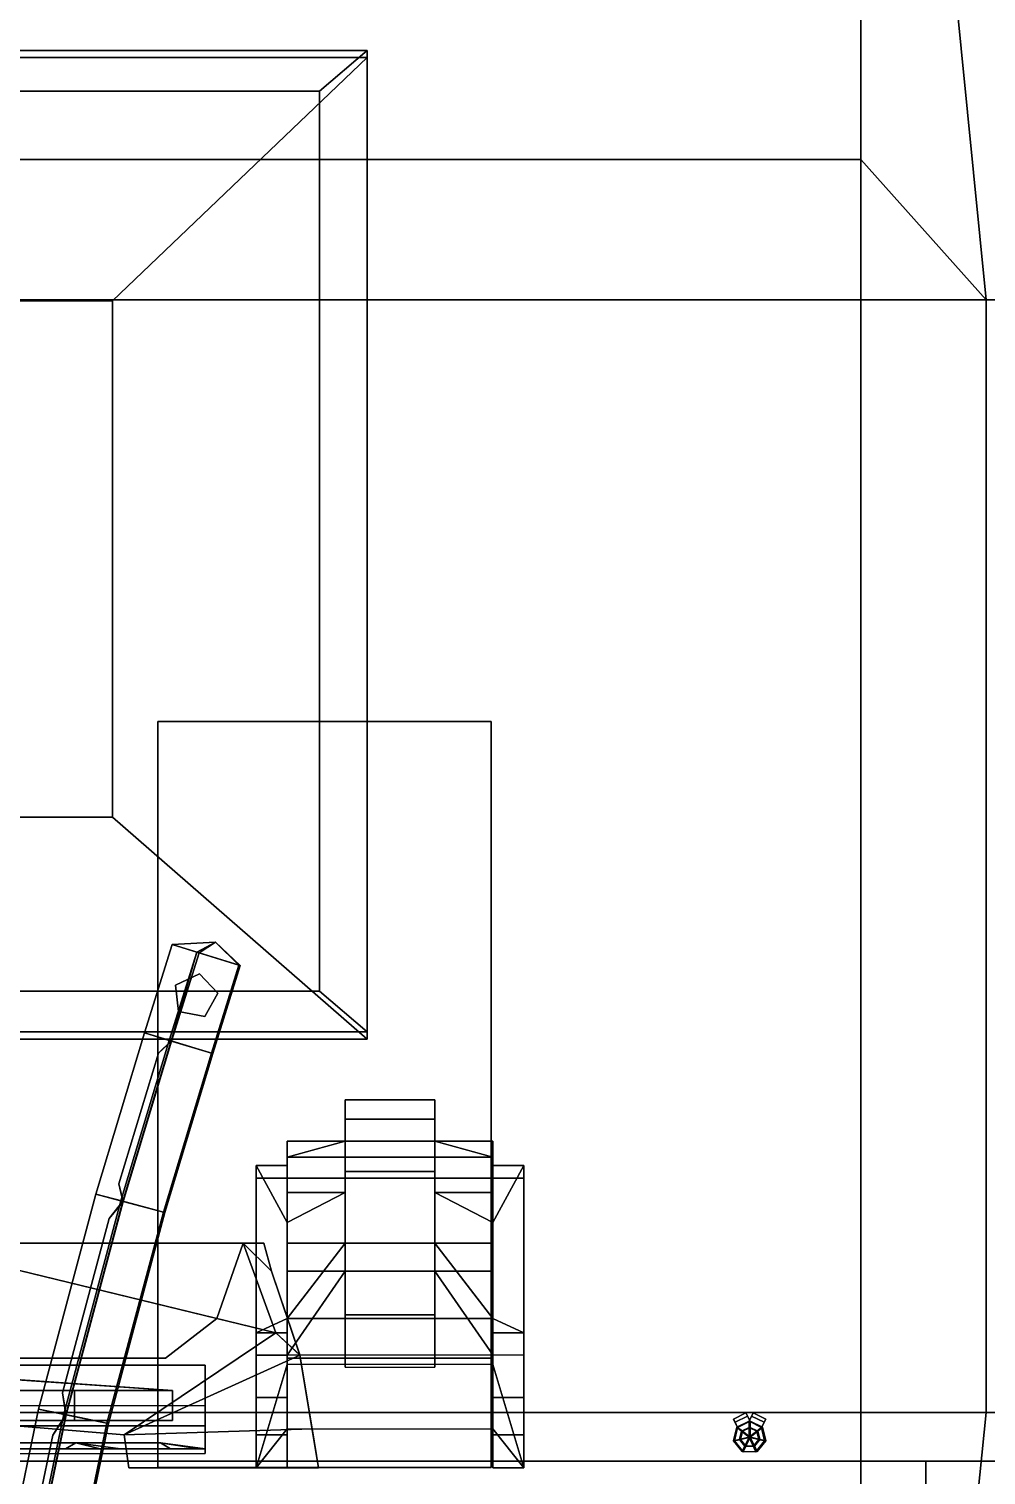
# Model space of a CAD drawing. Extents: x -252 to 252, y 0 to 101.
# Drawn here: x -82.72 to -68.41, y 37.58 to 59.2 of the extents above; entities that cross this region are included whole.
import ezdxf

# ---------------------------------------------------------------- set-up
doc = ezdxf.new("R2010")
doc.units = 0

msp = doc.modelspace()

# ---------------------------------------------------------------- linework, layer by layer
for points in [[(5.587004, 93.664322, 218.68718), (5.587248, -0.000022, 218.687424), (-88.283829, 0, 218.687424), (-88.283646, 93.664322, 218.68718)], [(-68.407669, 55.150764, 200.323898), (-70.280899, 73.994667, 200.305344), (-70.280899, 57.246254, 200.305344)], [(-51.548004, 55.150764, 200.323898), (-49.674713, 73.883644, 200.323898), (-70.280899, 73.994667, 200.305344), (-68.407669, 55.150764, 200.323898)], [(-70.281143, 73.883476, 209.446945), (-87.140701, 73.883476, 209.446945), (-87.140762, 57.246254, 209.447189), (-70.281143, 57.246254, 209.447189)], [(-70.281143, 73.883476, 209.446945), (-70.281143, 57.246254, 209.447189), (-70.280899, 57.246254, 200.305344), (-70.280899, 73.883484, 200.305344)], [(-77.666245, 58.773182, 80.649223), (-77.666245, 58.880581, 81.70919), (-99.830032, 58.880581, 81.70919), (-99.830032, 58.773182, 80.649223)], [(-78.375839, 58.27108, 81.770981), (-99.120438, 58.27108, 81.770981), (-99.830032, 58.880581, 81.70919), (-77.666245, 58.880581, 81.70919)], [(-78.375839, 44.811382, 83.13546), (-78.375839, 58.27108, 81.770981), (-77.666245, 58.880581, 81.70919), (-77.666245, 44.201881, 83.19725)], [(-77.666245, 44.201881, 83.19725), (-77.666245, 58.880581, 81.70919), (-77.666245, 58.773182, 80.649223), (-77.666245, 44.094429, 82.137276)], [(-96.022202, 55.132881, 79.426865), (-81.474075, 55.132881, 79.426865), (-77.666245, 58.773182, 80.649223), (-99.830032, 58.773182, 80.649223)], [(-81.474075, 55.132881, 79.426865), (-81.474075, 47.41534, 80.209229), (-77.666245, 44.094429, 82.137276), (-77.666245, 58.773182, 80.649223)], [(-99.120438, 58.27108, 81.770981), (-78.375839, 58.27108, 81.770981), (-78.375839, 44.811382, 83.13546), (-99.120438, 44.811382, 83.13546)], [(-70.280899, 55.150764, 200.287033), (-70.280899, 57.246254, 200.305344), (-87.140762, 57.246414, 200.323654), (-87.140518, 55.150757, 200.323898)], [(-70.281143, 57.246254, 209.447189), (-87.140762, 57.246254, 209.447189), (-87.140518, 57.246254, 200.305344), (-70.280899, 57.246254, 200.305344)], [(-68.407669, 55.150764, 200.323898), (-70.280899, 57.246254, 200.305344), (-70.280899, 55.150764, 200.287033)], [(-87.140762, 55.150749, 209.428635), (-70.280838, 55.150749, 209.428635), (-70.280899, 55.150764, 200.287033), (-87.140518, 55.150764, 200.286789)], [(-70.280838, 55.150749, 209.428635), (-87.140762, 55.150749, 209.428635), (-87.140518, 38.513527, 209.428391), (-70.280899, 38.513527, 209.428635)], [(-70.280899, 38.513527, 200.287033), (-68.407669, 38.513531, 200.323898), (-68.407669, 55.150764, 200.323898), (-70.280899, 55.150764, 200.287033)], [(-70.280838, 55.150749, 209.428635), (-70.280899, 38.513527, 209.428635), (-70.280899, 38.513527, 200.287033), (-70.280899, 55.150764, 200.287033)], [(-68.407608, 38.513527, 209.4655), (-68.407608, 55.150757, 209.4655), (-68.407669, 55.150764, 200.323898), (-68.407669, 38.513531, 200.323898)], [(-68.407608, 55.150757, 209.4655), (-51.548248, 55.150757, 209.4655), (-51.548004, 55.150764, 200.323898), (-68.407669, 55.150764, 200.323898)], [(-81.474075, 47.41534, 80.209229), (-81.474075, 55.132881, 79.426865), (-96.022202, 55.132881, 79.426865), (-96.022202, 47.41534, 80.209229)], [(-75.809555, 48.846569, -206.75621), (-80.792618, 48.846569, -206.75621), (-80.792618, 37.690731, -206.75621), (-75.809555, 37.690731, -206.75621)], [(-80.792618, 37.690731, -206.75621), (-80.792618, 48.846569, -206.75621), (-80.792618, 48.846569, -197.67543), (-80.792618, 37.690731, -197.67543)], [(-80.792618, 48.846569, -206.75621), (-75.809555, 48.846569, -206.75621), (-75.809555, 48.846569, -197.67543), (-80.792618, 48.846569, -197.67543)], [(-80.792618, 48.846569, -197.67543), (-75.809555, 48.846569, -197.67543), (-75.809555, 37.690731, -197.67543), (-80.792618, 37.690731, -197.67543)], [(-75.809555, 48.846569, -206.75621), (-75.809555, 37.690731, -206.75621), (-75.809555, 37.690731, -197.67543), (-75.809555, 48.846569, -197.67543)], [(-81.474075, 47.41534, 80.209229), (-96.022202, 47.41534, 80.209229), (-99.830032, 44.094429, 82.137276), (-77.666245, 44.094429, 82.137276)], [(-80.99379, 44.186665, -136.32341), (-80.580826, 45.511562, -136.32341), (-80.178299, 45.386047, -135.781723), (-80.590134, 44.064819, -135.781723)], [(-80.597214, 44.066959, -136.891556), (-80.213547, 45.39706, -136.891922), (-80.580826, 45.511562, -136.32341), (-80.99379, 44.186665, -136.32341)], [(-80.99379, 44.186665, -155.144714), (-80.580826, 45.511562, -155.144714), (-80.178299, 45.386047, -154.603043), (-80.590134, 44.064819, -154.603043)], [(-80.625473, 44.075504, -155.713028), (-80.213547, 45.39706, -155.713028), (-80.580826, 45.511562, -155.144714), (-80.99379, 44.186665, -155.144714)], [(-80.580826, 45.511562, -136.32341), (-79.93364, 45.542336, -136.343384), (-80.178299, 45.386047, -135.781723)], [(-80.213547, 45.39706, -136.891922), (-79.93364, 45.542336, -136.343384), (-80.580826, 45.511562, -136.32341)], [(-80.580826, 45.511562, -155.144714), (-79.93364, 45.542336, -155.164459), (-80.178299, 45.386047, -154.603043)], [(-80.213547, 45.39706, -155.713028), (-79.93364, 45.542336, -155.164459), (-80.580826, 45.511562, -155.144714)], [(-79.584061, 45.200798, -136.701447), (-79.93364, 45.542336, -136.343384), (-80.213547, 45.39706, -136.891922)], [(-79.584061, 45.200798, -155.522766), (-79.93364, 45.542336, -155.164459), (-80.213547, 45.39706, -155.713028)], [(-80.178299, 45.386047, -135.781723), (-79.93364, 45.542336, -136.343384), (-79.56218, 45.193974, -136.015671)], [(-80.178299, 45.386047, -154.603043), (-79.93364, 45.542336, -155.164459), (-79.56218, 45.193974, -154.83699)], [(-79.56218, 45.193974, -136.015671), (-79.93364, 45.542336, -136.343384), (-79.584061, 45.200798, -136.701447)], [(-79.56218, 45.193974, -154.83699), (-79.93364, 45.542336, -155.164459), (-79.584061, 45.200798, -155.522766)], [(-79.994125, 43.884964, -155.522766), (-79.584061, 45.200798, -155.522766), (-80.213547, 45.39706, -155.713028), (-80.625473, 44.075504, -155.713028)], [(-79.994125, 43.884964, -136.701447), (-79.584061, 45.200798, -136.701447), (-80.213547, 45.39706, -136.891922), (-80.597214, 44.066959, -136.891556)], [(-80.590134, 44.064819, -135.781723), (-80.178299, 45.386047, -135.781723), (-79.56218, 45.193974, -136.015671), (-79.972336, 43.878365, -136.015671)], [(-80.590134, 44.064819, -154.603043), (-80.178299, 45.386047, -154.603043), (-79.56218, 45.193974, -154.83699), (-79.972336, 43.878365, -154.83699)], [(-79.972336, 43.878365, -136.015671), (-79.56218, 45.193974, -136.015671), (-79.584061, 45.200798, -136.701447), (-79.994125, 43.884964, -136.701447)], [(-79.972336, 43.878365, -154.83699), (-79.56218, 45.193974, -154.83699), (-79.584061, 45.200798, -155.522766), (-79.994125, 43.884964, -155.522766)], [(-80.532578, 44.903149, -154.870209), (-80.171585, 45.071434, -154.870209), (-80.171585, 45.071434, -136.565338), (-80.532578, 44.903149, -136.565338)], [(-80.171585, 45.071434, -154.870209), (-79.900162, 44.78022, -154.870209), (-79.900162, 44.78022, -136.565338), (-80.171585, 45.071434, -136.565338)], [(-99.120438, 44.811382, 83.13546), (-78.375839, 44.811382, 83.13546), (-77.666245, 44.201881, 83.19725), (-99.830032, 44.201881, 83.19725)], [(-80.483963, 44.507927, -154.870209), (-80.532578, 44.903149, -154.870209), (-80.532578, 44.903149, -136.565338), (-80.483963, 44.507927, -136.565338)], [(-79.900162, 44.78022, -154.870209), (-80.093124, 44.43195, -154.870209), (-80.093124, 44.43195, -136.565338), (-79.900162, 44.78022, -136.565338)], [(-80.093124, 44.43195, -154.870209), (-80.483963, 44.507927, -154.870209), (-80.483963, 44.507927, -136.565338), (-80.093124, 44.43195, -136.565338)], [(-99.830032, 44.201881, 83.19725), (-77.666245, 44.201881, 83.19725), (-77.666245, 44.094429, 82.137276), (-99.830032, 44.094429, 82.137276)], [(-81.720474, 41.777771, -136.32341), (-80.99379, 44.186665, -136.32341), (-80.590134, 44.064819, -135.781723), (-81.313065, 41.668892, -135.781723)], [(-81.319046, 41.670464, -136.891556), (-80.597214, 44.066959, -136.891556), (-80.99379, 44.186665, -136.32341), (-81.720474, 41.777771, -136.32341)], [(-81.720474, 41.777771, -155.144714), (-80.99379, 44.186665, -155.144714), (-80.590134, 44.064819, -154.603043), (-81.313065, 41.668892, -154.603043)], [(-81.348923, 41.678429, -155.713028), (-80.625473, 44.075504, -155.713028), (-80.99379, 44.186665, -155.144714), (-81.720474, 41.777771, -155.144714)], [(-81.37709, 41.928879, -137.091446), (-80.787216, 43.883629, -137.091446), (-80.597214, 44.066959, -136.891556), (-81.319046, 41.670464, -136.891556)], [(-80.787216, 43.883629, -154.403), (-81.37709, 41.928879, -154.403), (-81.313065, 41.668892, -154.603043), (-80.590134, 44.064819, -154.603043)], [(-80.711655, 41.508186, -155.522766), (-79.994125, 43.884964, -155.522766), (-80.625473, 44.075504, -155.713028), (-81.348923, 41.678429, -155.713028)], [(-81.319046, 41.670464, -136.891556), (-80.597214, 44.066959, -136.891556), (-80.590134, 44.064819, -154.603043), (-81.313065, 41.668892, -154.603043)], [(-80.711655, 41.508186, -136.701447), (-79.994125, 43.884964, -136.701447), (-80.597214, 44.066959, -136.891556), (-81.319046, 41.670464, -136.891556)], [(-81.313065, 41.668892, -135.781723), (-80.590134, 44.064819, -135.781723), (-79.972336, 43.878365, -136.015671), (-80.689529, 41.502277, -136.015671)], [(-81.313065, 41.668892, -154.603043), (-80.590134, 44.064819, -154.603043), (-79.972336, 43.878365, -154.83699), (-80.689529, 41.502277, -154.83699)], [(-80.787216, 43.883629, -137.091446), (-80.787216, 43.883629, -154.403), (-80.590134, 44.064819, -154.603043), (-80.597214, 44.066959, -136.891556)], [(-80.787216, 43.883629, -154.403), (-80.787216, 43.883629, -137.091446), (-81.37709, 41.928879, -137.091446), (-81.37709, 41.928879, -154.403)], [(-80.689529, 41.502277, -136.015671), (-79.972336, 43.878365, -136.015671), (-79.994125, 43.884964, -136.701447), (-80.711655, 41.508186, -136.701447)], [(-80.689529, 41.502277, -154.83699), (-79.972336, 43.878365, -154.83699), (-79.994125, 43.884964, -155.522766), (-80.711655, 41.508186, -155.522766)], [(-77.994827, 42.900009, -13.424973), (-77.994827, 43.187115, -14.496475), (-76.650894, 43.187115, -14.496475), (-76.650894, 42.900009, -13.424973)], [(-77.994827, 43.187115, -14.496475), (-77.994827, 42.900009, -15.56797), (-76.650894, 42.900009, -15.56797), (-76.650894, 43.187115, -14.496475)], [(-77.994827, 41.044117, -14.496475), (-77.994827, 43.187115, -14.496475), (-77.994827, 42.900009, -13.424973)], [(-77.994827, 41.044117, -14.496475), (-77.994827, 42.900009, -15.56797), (-77.994827, 43.187115, -14.496475)], [(-76.650894, 42.900009, -13.424973), (-76.650894, 43.187115, -14.496475), (-76.650894, 41.044117, -14.496475)], [(-76.650894, 43.187115, -14.496475), (-76.650894, 42.900009, -15.56797), (-76.650894, 41.044117, -14.496475)], [(-77.994827, 42.900009, -15.56797), (-77.994827, 42.115616, -16.352356), (-76.650894, 42.115616, -16.352356), (-76.650894, 42.900009, -15.56797)], [(-77.994827, 42.115616, -12.640587), (-77.994827, 42.900009, -13.424973), (-76.650894, 42.900009, -13.424973), (-76.650894, 42.115616, -12.640587)], [(-77.994827, 41.044117, -14.496475), (-77.994827, 42.900009, -13.424973), (-77.994827, 42.115616, -12.640587)], [(-77.994827, 41.044117, -14.496475), (-77.994827, 42.115616, -16.352356), (-77.994827, 42.900009, -15.56797)], [(-76.650894, 42.115616, -12.640587), (-76.650894, 42.900009, -13.424973), (-76.650894, 41.044117, -14.496475)], [(-76.650894, 42.900009, -15.56797), (-76.650894, 42.115616, -16.352356), (-76.650894, 41.044117, -14.496475)], [(-78.862839, 42.330402, -10.917801), (-77.994827, 42.569729, -11.487732), (-76.650894, 42.569729, -11.487732), (-75.782883, 42.330402, -10.917801)], [(-77.994827, 41.803173, -14.496475), (-77.994827, 42.569729, -11.487732), (-78.862839, 42.569729, -11.487732), (-78.862839, 41.803173, -14.496475)], [(-77.994827, 42.569729, -11.487732), (-78.862839, 42.330402, -10.917801), (-78.862839, 42.569729, -11.487732)], [(-78.862839, 41.352989, -14.808044), (-78.862839, 41.803173, -14.496475), (-78.862839, 42.569729, -11.487732), (-78.862839, 42.205322, -11.304611)], [(-78.862839, 42.205322, -11.304611), (-78.862839, 42.569729, -11.487732), (-78.862839, 42.330402, -10.917801), (-78.862839, 42.015305, -10.844833)], [(-77.994827, 39.32473, -11.487732), (-76.650894, 39.32473, -11.487732), (-76.650894, 42.569729, -11.487732), (-77.994827, 42.569729, -11.487732)], [(-77.994827, 39.32473, -11.487732), (-77.994827, 42.569729, -11.487732), (-77.994827, 41.803173, -14.496475), (-77.994827, 39.32473, -16.214226)], [(-76.650894, 41.803173, -14.496475), (-76.650894, 42.569729, -11.487732), (-76.650894, 39.32473, -11.487732), (-76.650894, 39.32473, -16.214226)], [(-75.782883, 41.803173, -14.496475), (-75.782883, 42.569729, -11.487732), (-76.650894, 42.569729, -11.487732), (-76.650894, 41.803173, -14.496475)], [(-75.782883, 42.569729, -11.487732), (-75.782883, 42.330402, -10.917801), (-76.650894, 42.569729, -11.487732)], [(-75.782883, 42.015305, -10.844833), (-75.782883, 42.330402, -10.917801), (-75.782883, 42.569729, -11.487732), (-75.782883, 42.205322, -11.304611)], [(-75.782883, 42.205322, -11.304611), (-75.782883, 42.569729, -11.487732), (-75.782883, 41.803173, -14.496475), (-75.782883, 41.352989, -14.808044)], [(-81.298599, 38.175259, -215.810898), (-79.030319, 39.701637, -215.810898), (-89.323746, 42.205322, -215.810898), (-87.997574, 38.734051, -215.810898)], [(-85.820297, 41.352989, -215.350876), (-89.323746, 42.205322, -215.810898), (-79.030319, 39.701637, -215.810898), (-79.915024, 39.91769, -215.350876)], [(-87.997574, 38.734051, -211.810898), (-89.323746, 42.205322, -211.810898), (-79.030319, 39.701637, -211.810898), (-81.298599, 38.175259, -211.810898)], [(-79.915024, 39.91769, -212.27092), (-79.030319, 39.701637, -211.810898), (-89.323746, 42.205322, -211.810898), (-85.820297, 41.352989, -212.27092)], [(-79.322861, 42.205322, -11.304611), (-78.862839, 41.352989, -14.808044), (-78.862839, 42.205322, -11.304611)], [(-79.322861, 42.015305, -10.844833), (-79.322861, 42.205322, -11.304611), (-78.862839, 42.205322, -11.304611), (-78.862839, 42.015305, -10.844833)], [(-79.322861, 38.734051, -12.630783), (-79.322861, 42.205322, -11.304611), (-79.322861, 42.015305, -10.844833)], [(-79.322861, 38.175259, -19.329758), (-79.322861, 39.701637, -21.598022), (-79.322861, 42.205322, -11.304611), (-79.322861, 38.734051, -12.630783)], [(-78.862839, 41.352989, -14.808044), (-79.322861, 42.205322, -11.304611), (-79.322861, 39.701637, -21.598022), (-78.862839, 39.91769, -20.713326)], [(-75.782883, 42.015305, -10.844833), (-78.862839, 42.015305, -10.844833), (-78.862839, 42.330402, -10.917801), (-75.782883, 42.330402, -10.917801)], [(-75.782883, 42.205322, -11.304611), (-75.782883, 41.352989, -14.808044), (-75.322861, 42.205322, -11.304611)], [(-75.782883, 42.015305, -10.844833), (-75.782883, 42.205322, -11.304611), (-75.322861, 42.205322, -11.304611), (-75.322861, 42.015305, -10.844833)], [(-75.782883, 39.91769, -20.713326), (-75.322861, 39.701637, -21.598022), (-75.322861, 42.205322, -11.304611), (-75.782883, 41.352989, -14.808044)], [(-75.322861, 42.015305, -10.844833), (-75.322861, 42.205322, -11.304611), (-75.322861, 38.734051, -12.630783)], [(-75.322861, 38.734051, -12.630783), (-75.322861, 42.205322, -11.304611), (-75.322861, 39.701637, -21.598022), (-75.322861, 38.175259, -19.329758)], [(-79.322861, 38.734051, -12.630783), (-79.322861, 42.015305, -10.844833), (-79.322861, 37.685635, -9.815323), (-79.322861, 37.685635, -12.355064)], [(-78.862839, 39.230999, -10.183678), (-79.322861, 37.685635, -9.815323), (-79.322861, 42.015305, -10.844833), (-78.862839, 42.015305, -10.844833)], [(-78.862839, 42.015305, -10.844833), (-75.782883, 42.015305, -10.844833), (-75.782883, 39.230999, -10.183678), (-78.862839, 39.230999, -10.183678)], [(-77.994827, 42.115616, -16.352356), (-77.994827, 41.044117, -16.639473), (-76.650894, 41.044117, -16.639473), (-76.650894, 42.115616, -16.352356)], [(-77.994827, 41.044117, -12.353477), (-77.994827, 42.115616, -12.640587), (-76.650894, 42.115616, -12.640587), (-76.650894, 41.044117, -12.353477)], [(-77.994827, 41.044117, -14.496475), (-77.994827, 41.044117, -16.639473), (-77.994827, 42.115616, -16.352356)], [(-77.994827, 41.044117, -14.496475), (-77.994827, 42.115616, -12.640587), (-77.994827, 41.044117, -12.353477)], [(-76.650894, 42.115616, -16.352356), (-76.650894, 41.044117, -16.639473), (-76.650894, 41.044117, -14.496475)], [(-76.650894, 41.044117, -12.353477), (-76.650894, 42.115616, -12.640587), (-76.650894, 41.044117, -14.496475)], [(-75.782883, 42.015305, -10.844833), (-75.322861, 42.015305, -10.844833), (-75.322861, 37.685635, -9.815323), (-75.782883, 39.230999, -10.183678)], [(-75.322861, 37.685635, -12.355064), (-75.322861, 37.685635, -9.815323), (-75.322861, 42.015305, -10.844833), (-75.322861, 38.734051, -12.630783)], [(-82.578598, 38.563435, -136.32341), (-81.720474, 41.777771, -136.32341), (-81.313065, 41.668892, -135.781723), (-82.165634, 38.477661, -135.781723)], [(-82.171707, 38.478916, -136.891556), (-81.319046, 41.670464, -136.891556), (-81.720474, 41.777771, -136.32341), (-82.578598, 38.563435, -136.32341)], [(-82.578598, 38.563435, -155.144714), (-81.720474, 41.777771, -155.144714), (-81.313065, 41.668892, -154.603043), (-82.165634, 38.477661, -154.603043)], [(-82.201828, 38.485165, -155.713028), (-81.348923, 41.678429, -155.713028), (-81.720474, 41.777771, -155.144714), (-82.578598, 38.563435, -155.144714)], [(-81.37709, 41.928879, -154.403), (-81.37709, 41.928879, -137.091446), (-81.319046, 41.670464, -136.891556), (-81.313065, 41.668892, -154.603043)], [(-77.994827, 39.32473, -16.214226), (-77.994827, 41.803173, -14.496475), (-78.862839, 41.352989, -14.808044), (-78.862839, 39.32473, -16.214226)], [(-78.862839, 41.352989, -14.808044), (-77.994827, 41.803173, -14.496475), (-78.862839, 41.803173, -14.496475)], [(-75.782883, 39.32473, -16.214226), (-75.782883, 41.352989, -14.808044), (-76.650894, 41.803173, -14.496475), (-76.650894, 39.32473, -16.214226)], [(-75.782883, 41.803173, -14.496475), (-76.650894, 41.803173, -14.496475), (-75.782883, 41.352989, -14.808044)], [(-82.218857, 38.806667, -137.091446), (-81.5233, 41.410278, -137.091446), (-81.319046, 41.670464, -136.891556), (-82.171707, 38.478916, -136.891556)], [(-81.5233, 41.410278, -154.403), (-82.218857, 38.806667, -154.403), (-82.165634, 38.477661, -154.603043), (-81.313065, 41.668892, -154.603043)], [(-81.556229, 38.351051, -155.522766), (-80.711655, 41.508186, -155.522766), (-81.348923, 41.678429, -155.713028), (-82.201828, 38.485165, -155.713028)], [(-82.171707, 38.478916, -136.891556), (-81.319046, 41.670464, -136.891556), (-81.313065, 41.668892, -154.603043), (-82.165634, 38.477661, -154.603043)], [(-81.556229, 38.351051, -136.701447), (-80.711655, 41.508186, -136.701447), (-81.319046, 41.670464, -136.891556), (-82.171707, 38.478916, -136.891556)], [(-82.165634, 38.477661, -135.781723), (-81.313065, 41.668892, -135.781723), (-80.689529, 41.502277, -136.015671), (-81.533859, 38.346397, -136.015671)], [(-82.165634, 38.477661, -154.603043), (-81.313065, 41.668892, -154.603043), (-80.689529, 41.502277, -154.83699), (-81.533859, 38.346397, -154.83699)], [(-81.5233, 41.410278, -137.091446), (-81.5233, 41.410278, -154.403), (-81.313065, 41.668892, -154.603043), (-81.319046, 41.670464, -136.891556)], [(-84.414139, 39.32473, -215.350876), (-85.820297, 41.352989, -215.350876), (-79.915024, 39.91769, -215.350876), (-80.679794, 39.32473, -215.350876)], [(-80.679794, 39.32473, -212.27092), (-79.915024, 39.91769, -212.27092), (-85.820297, 41.352989, -212.27092), (-84.414139, 39.32473, -212.27092)], [(-81.5233, 41.410278, -154.403), (-81.5233, 41.410278, -137.091446), (-82.218857, 38.806667, -137.091446), (-82.218857, 38.806667, -154.403)], [(-81.533859, 38.346397, -136.015671), (-80.689529, 41.502277, -136.015671), (-80.711655, 41.508186, -136.701447), (-81.556229, 38.351051, -136.701447)], [(-81.533859, 38.346397, -154.83699), (-80.689529, 41.502277, -154.83699), (-80.711655, 41.508186, -155.522766), (-81.556229, 38.351051, -155.522766)], [(-78.862839, 39.32473, -16.214226), (-78.862839, 41.352989, -14.808044), (-78.862839, 39.91769, -20.713326), (-78.862839, 39.32473, -19.94854)], [(-75.782883, 39.32473, -19.94854), (-75.782883, 39.91769, -20.713326), (-75.782883, 41.352989, -14.808044), (-75.782883, 39.32473, -16.214226)], [(-83.988876, 41.044117, -214.482864), (-79.52092, 41.044117, -214.482864), (-79.52092, 41.044117, -213.138931), (-83.988876, 41.044117, -213.138931)], [(-79.915024, 39.91769, -215.350876), (-79.52092, 41.044117, -214.482864), (-79.52092, 41.044117, -213.138931), (-79.915024, 39.91769, -212.27092)], [(-79.52092, 41.044117, -215.350876), (-79.915024, 39.91769, -215.350876), (-79.030319, 39.701637, -215.350876)], [(-79.52092, 41.044117, -214.482864), (-79.915024, 39.91769, -215.350876), (-79.52092, 41.044117, -215.350876)], [(-79.030319, 39.701637, -212.27092), (-79.915024, 39.91769, -212.27092), (-79.52092, 41.044117, -212.27092)], [(-79.52092, 41.044117, -212.27092), (-79.915024, 39.91769, -212.27092), (-79.52092, 41.044117, -213.138931)], [(-79.52092, 41.044117, -214.482864), (-79.210648, 41.044117, -214.482864), (-79.210648, 41.044117, -213.138931), (-79.52092, 41.044117, -213.138931)], [(-78.67189, 39.37056, -215.350876), (-79.094498, 40.622673, -215.350876), (-79.52092, 41.044117, -215.350876), (-79.030319, 39.701637, -215.350876)], [(-79.52092, 41.044117, -215.350876), (-79.094498, 40.622673, -215.350876), (-79.210648, 41.044117, -215.350876)], [(-79.210648, 41.044117, -214.482864), (-79.52092, 41.044117, -214.482864), (-79.52092, 41.044117, -215.350876), (-79.210648, 41.044117, -215.350876)], [(-79.030319, 39.701637, -212.27092), (-79.52092, 41.044117, -212.27092), (-79.094498, 40.622673, -212.27092), (-78.669235, 39.374435, -212.27092)], [(-79.210648, 41.044117, -212.27092), (-79.094498, 40.622673, -212.27092), (-79.52092, 41.044117, -212.27092)], [(-79.210648, 41.044117, -212.27092), (-79.52092, 41.044117, -212.27092), (-79.52092, 41.044117, -213.138931), (-79.210648, 41.044117, -213.138931)], [(-79.210648, 41.044117, -214.482864), (-79.094498, 40.622673, -214.482864), (-79.094498, 40.622673, -213.138931), (-79.210648, 41.044117, -213.138931)], [(-79.094498, 40.622673, -215.350876), (-79.094498, 40.622673, -214.482864), (-79.210648, 41.044117, -214.482864), (-79.210648, 41.044117, -215.350876)], [(-79.210648, 41.044117, -212.27092), (-79.210648, 41.044117, -213.138931), (-79.094498, 40.622673, -213.138931), (-79.094498, 40.622673, -212.27092)], [(-78.862839, 39.91769, -20.713326), (-77.994827, 41.044117, -21.107422), (-76.650894, 41.044117, -21.107422), (-75.782883, 39.91769, -20.713326)], [(-78.862839, 40.622673, -21.533844), (-77.994827, 40.622673, -21.533844), (-77.994827, 41.044117, -21.417694), (-78.862839, 41.044117, -21.417694)], [(-78.862839, 39.37056, -21.956451), (-78.862839, 40.622673, -21.533844), (-78.862839, 41.044117, -21.107422), (-78.862839, 39.701637, -21.598022)], [(-78.862839, 41.044117, -21.107422), (-78.862839, 39.91769, -20.713326), (-78.862839, 39.701637, -21.598022)], [(-78.862839, 41.044117, -21.107422), (-78.862839, 40.622673, -21.533844), (-78.862839, 41.044117, -21.417694)], [(-77.994827, 41.044117, -21.417694), (-77.994827, 41.044117, -21.107422), (-78.862839, 41.044117, -21.107422), (-78.862839, 41.044117, -21.417694)], [(-77.994827, 41.044117, -21.107422), (-78.862839, 39.91769, -20.713326), (-78.862839, 41.044117, -21.107422)], [(-77.994827, 41.044117, -16.639473), (-77.994827, 41.044117, -21.107422), (-76.650894, 41.044117, -21.107422), (-76.650894, 41.044117, -16.639473)], [(-77.994827, 41.044117, -21.417694), (-77.994827, 40.622673, -21.533844), (-76.650894, 40.622673, -21.533844), (-76.650894, 41.044117, -21.417694)], [(-77.994827, 41.044117, -21.107422), (-77.994827, 41.044117, -21.417694), (-76.650894, 41.044117, -21.417694), (-76.650894, 41.044117, -21.107422)], [(-77.994827, 39.972622, -12.640587), (-77.994827, 41.044117, -12.353477), (-76.650894, 41.044117, -12.353477), (-76.650894, 39.972622, -12.640587)], [(-77.994827, 41.044117, -16.639473), (-77.994827, 39.972622, -16.352356), (-76.650894, 39.972622, -16.352356), (-76.650894, 41.044117, -16.639473)], [(-77.994827, 41.044117, -14.496475), (-77.994827, 39.972622, -16.352356), (-77.994827, 41.044117, -16.639473)], [(-77.994827, 41.044117, -14.496475), (-77.994827, 39.188229, -15.56797), (-77.994827, 39.972622, -16.352356)], [(-75.782883, 41.044117, -21.417694), (-76.650894, 41.044117, -21.417694), (-76.650894, 40.622673, -21.533844), (-75.782883, 40.622673, -21.533844)], [(-75.782883, 41.044117, -21.417694), (-75.782883, 41.044117, -21.107422), (-76.650894, 41.044117, -21.107422), (-76.650894, 41.044117, -21.417694)], [(-75.782883, 41.044117, -21.107422), (-75.782883, 39.91769, -20.713326), (-76.650894, 41.044117, -21.107422)], [(-76.650894, 41.044117, -16.639473), (-76.650894, 39.972622, -16.352356), (-76.650894, 41.044117, -14.496475)], [(-76.650894, 39.972622, -16.352356), (-76.650894, 39.188229, -15.56797), (-76.650894, 41.044117, -14.496475)], [(-75.782883, 39.701637, -21.598022), (-75.782883, 41.044117, -21.107422), (-75.782883, 40.622673, -21.533844), (-75.782883, 39.374435, -21.959114)], [(-75.782883, 39.701637, -21.598022), (-75.782883, 39.91769, -20.713326), (-75.782883, 41.044117, -21.107422)], [(-75.782883, 41.044117, -21.417694), (-75.782883, 40.622673, -21.533844), (-75.782883, 41.044117, -21.107422)], [(-78.669235, 39.374435, -212.27092), (-79.094498, 40.622673, -213.138931), (-79.094498, 40.622673, -214.482864), (-78.67189, 39.37056, -215.350876)], [(-78.67189, 39.37056, -215.350876), (-79.094498, 40.622673, -214.482864), (-79.094498, 40.622673, -215.350876)], [(-79.094498, 40.622673, -212.27092), (-79.094498, 40.622673, -213.138931), (-78.669235, 39.374435, -212.27092)], [(-75.782883, 39.374435, -21.959114), (-76.650894, 40.622673, -21.533844), (-77.994827, 40.622673, -21.533844), (-78.862839, 39.37056, -21.956451)], [(-78.862839, 39.37056, -21.956451), (-77.994827, 40.622673, -21.533844), (-78.862839, 40.622673, -21.533844)], [(-75.782883, 40.622673, -21.533844), (-76.650894, 40.622673, -21.533844), (-75.782883, 39.374435, -21.959114)], [(-79.915024, 39.91769, -215.350876), (-79.915024, 39.91769, -212.27092), (-80.679794, 39.32473, -212.27092), (-80.679794, 39.32473, -215.350876)], [(-79.915024, 39.91769, -215.350876), (-79.030319, 39.701637, -215.810898), (-79.030319, 39.701637, -215.350876)], [(-79.030319, 39.701637, -212.27092), (-79.030319, 39.701637, -211.810898), (-79.915024, 39.91769, -212.27092)], [(-78.862839, 39.91769, -20.713326), (-79.322861, 39.701637, -21.598022), (-78.862839, 39.701637, -21.598022)], [(-78.862839, 39.91769, -20.713326), (-75.782883, 39.91769, -20.713326), (-75.782883, 39.32473, -19.94854), (-78.862839, 39.32473, -19.94854)], [(-77.994827, 39.972622, -16.352356), (-77.994827, 39.188229, -15.56797), (-76.650894, 39.188229, -15.56797), (-76.650894, 39.972622, -16.352356)], [(-75.782883, 39.701637, -21.598022), (-75.322861, 39.701637, -21.598022), (-75.782883, 39.91769, -20.713326)], [(-81.298599, 38.175259, -215.810898), (-78.67189, 39.37056, -215.810898), (-79.030319, 39.701637, -215.810898)], [(-79.030319, 39.701637, -211.810898), (-78.67189, 39.37056, -211.810898), (-81.298599, 38.175259, -211.810898)], [(-79.322861, 39.701637, -21.598022), (-79.322861, 39.37056, -21.956451), (-78.862839, 39.37056, -21.956451), (-78.862839, 39.701637, -21.598022)], [(-79.322861, 38.175259, -19.329758), (-79.322861, 39.37056, -21.956451), (-79.322861, 39.701637, -21.598022)], [(-79.030319, 39.701637, -215.810898), (-78.67189, 39.37056, -215.810898), (-78.67189, 39.37056, -215.350876), (-79.030319, 39.701637, -215.350876)], [(-79.030319, 39.701637, -212.27092), (-78.669235, 39.374435, -212.27092), (-78.67189, 39.37056, -211.810898), (-79.030319, 39.701637, -211.810898)], [(-75.782883, 39.701637, -21.598022), (-75.782883, 39.374435, -21.959114), (-75.322861, 39.37056, -21.956451), (-75.322861, 39.701637, -21.598022)], [(-75.322861, 39.701637, -21.598022), (-75.322861, 39.37056, -21.956451), (-75.322861, 38.175259, -19.329758)], [(-78.390366, 37.685635, -215.810898), (-78.67189, 39.37056, -215.810898), (-81.298599, 38.175259, -215.810898), (-81.23024, 37.685635, -215.810898)], [(-81.23024, 37.685635, -211.810898), (-81.298599, 38.175259, -211.810898), (-78.67189, 39.37056, -211.810898), (-78.390366, 37.685635, -211.810898)], [(-79.322861, 37.685635, -22.237999), (-79.322861, 39.37056, -21.956451), (-79.322861, 38.175259, -19.329758), (-79.322861, 37.685635, -19.398094)], [(-79.322861, 39.37056, -21.956451), (-79.322861, 37.685635, -22.237999), (-78.862839, 38.264935, -22.141205), (-78.862839, 39.37056, -21.956451)], [(-75.782883, 38.264935, -22.141205), (-75.782883, 39.374435, -21.959114), (-78.862839, 39.37056, -21.956451), (-78.862839, 38.264935, -22.141205)], [(-78.487137, 38.264935, -212.27092), (-78.669235, 39.374435, -212.27092), (-78.67189, 39.37056, -215.350876), (-78.487137, 38.264935, -215.350876)], [(-78.669235, 39.374435, -212.27092), (-78.487137, 38.264935, -212.27092), (-78.390366, 37.685635, -211.810898), (-78.67189, 39.37056, -211.810898)], [(-78.67189, 39.37056, -215.810898), (-78.390366, 37.685635, -215.810898), (-78.487137, 38.264935, -215.350876), (-78.67189, 39.37056, -215.350876)], [(-75.782883, 39.374435, -21.959114), (-75.782883, 38.264935, -22.141205), (-75.322861, 37.685635, -22.237999), (-75.322861, 39.37056, -21.956451)], [(-75.322861, 37.685635, -19.398094), (-75.322861, 38.175259, -19.329758), (-75.322861, 39.37056, -21.956451), (-75.322861, 37.685635, -22.237999)], [(-80.087173, 38.609322, -24.129257), (-99.327896, 38.609322, -24.129257), (-99.334, 39.220249, -24.129257), (-80.087173, 39.220249, -24.129257)], [(-80.087173, 39.220249, -24.129257), (-99.334, 39.220249, -24.129257), (-99.334, 38.311169, -29.257111), (-80.087173, 38.311169, -29.257111)], [(-86.904037, 38.389881, 77.376419), (-80.57814, 38.389881, 82.613495), (-80.57814, 38.84288, 82.613495), (-86.904037, 39.283405, 77.376419)], [(-86.904037, 39.274918, 78.832619), (-86.904037, 39.283405, 77.376419), (-80.57814, 38.84288, 82.613495)], [(-86.904037, 38.84288, 81.75267), (-86.904037, 39.274918, 78.832619), (-80.57814, 38.84288, 82.613495), (-82.040848, 38.84288, 84.088257)], [(-84.414139, 39.32473, -214.482864), (-80.679794, 39.32473, -215.350876), (-80.679794, 39.32473, -212.27092), (-84.414139, 39.32473, -213.138931)], [(-80.679794, 39.32473, -212.27092), (-84.414139, 39.32473, -212.27092), (-84.414139, 39.32473, -213.138931)], [(-84.414139, 39.32473, -214.482864), (-84.414139, 39.32473, -215.350876), (-80.679794, 39.32473, -215.350876)], [(-80.087173, 38.609322, -24.129257), (-80.087173, 39.220249, -24.129257), (-80.087173, 38.311169, -29.257111), (-80.087173, 37.897476, -29.257111)], [(-79.322861, 37.685635, -9.815323), (-78.862839, 39.230999, -10.183678), (-78.862839, 37.685635, -9.815323)], [(-77.994827, 39.32473, -16.214226), (-78.862839, 39.32473, -19.94854), (-75.782883, 39.32473, -19.94854), (-76.650894, 39.32473, -16.214226)], [(-77.994827, 39.32473, -16.214226), (-78.862839, 39.32473, -16.214226), (-78.862839, 39.32473, -19.94854)], [(-78.862839, 37.685635, -12.355064), (-78.862839, 37.685635, -9.815323), (-78.862839, 39.230999, -10.183678), (-78.862839, 38.734051, -12.630783)], [(-76.650894, 39.32473, -11.487732), (-77.994827, 39.32473, -11.487732), (-77.994827, 39.32473, -16.214226), (-76.650894, 39.32473, -16.214226)], [(-75.782883, 39.32473, -19.94854), (-75.782883, 39.32473, -16.214226), (-76.650894, 39.32473, -16.214226)], [(-75.782883, 38.734051, -12.630783), (-75.782883, 39.230999, -10.183678), (-75.782883, 37.685635, -9.815323), (-75.782883, 37.685635, -12.355064)], [(-75.782883, 37.685635, -9.815323), (-75.782883, 39.230999, -10.183678), (-75.322861, 37.685635, -9.815323)], [(-81.298599, 38.175259, -215.810898), (-87.997574, 38.734051, -215.810898), (-87.997574, 38.734051, -215.350876), (-81.298599, 38.175259, -215.350876)], [(-81.298599, 38.175259, -212.27092), (-87.997574, 38.734051, -212.27092), (-87.997574, 38.734051, -211.810898), (-81.298599, 38.175259, -211.810898)], [(-86.904037, 38.389881, 81.75267), (-86.904037, 38.84288, 81.75267), (-82.040848, 38.84288, 84.088257), (-82.040848, 38.389881, 84.088257)], [(-82.218857, 38.806667, -154.403), (-82.218857, 38.806667, -137.091446), (-82.171707, 38.478916, -136.891556), (-82.165634, 38.477661, -154.603043)], [(-80.57814, 38.84288, 82.613495), (-80.57814, 38.389881, 82.613495), (-82.040848, 38.389881, 84.088257), (-82.040848, 38.84288, 84.088257)], [(-79.322861, 38.734051, -12.630783), (-79.322861, 37.685635, -12.355064), (-78.862839, 37.685635, -12.355064), (-78.862839, 38.734051, -12.630783)], [(-79.322861, 38.175259, -19.329758), (-79.322861, 38.734051, -12.630783), (-78.862839, 38.734051, -12.630783), (-78.862839, 38.175259, -19.329758)], [(-75.782883, 38.734051, -12.630783), (-75.782883, 37.685635, -12.355064), (-75.322861, 37.685635, -12.355064), (-75.322861, 38.734051, -12.630783)], [(-75.782883, 38.175259, -19.329758), (-75.782883, 38.734051, -12.630783), (-75.322861, 38.734051, -12.630783), (-75.322861, 38.175259, -19.329758)], [(-88.283768, 19.780657, 200.323654), (-70.28096, 19.780655, 200.305344), (-70.280899, 38.513527, 200.287033), (-87.140518, 38.513527, 200.323898)], [(-70.280899, 38.513527, 209.428635), (-87.140518, 38.513527, 209.428391), (-87.140518, 38.513527, 200.286789), (-70.280899, 38.513527, 200.287033)], [(-83.330673, 34.930779, -136.32341), (-82.578598, 38.563435, -136.32341), (-82.165634, 38.477661, -135.781723), (-82.911514, 34.883888, -135.781723)], [(-82.917679, 34.884579, -136.891556), (-82.171707, 38.478916, -136.891556), (-82.578598, 38.563435, -136.32341), (-83.330673, 34.930779, -136.32341)], [(-83.330673, 34.930779, -155.144714), (-82.578598, 38.563435, -155.144714), (-82.165634, 38.477661, -154.603043), (-82.911514, 34.883888, -154.603043)], [(-82.948318, 34.887981, -155.713028), (-82.201828, 38.485165, -155.713028), (-82.578598, 38.563435, -155.144714), (-83.330673, 34.930779, -155.144714)], [(-72.184616, 38.413975, -18.47641), (-71.998459, 38.504482, -18.47641), (-71.937637, 38.379368, -18.47641), (-72.123795, 38.288864, -18.47641)], [(-72.160538, 38.364452, -19.723572), (-71.97438, 38.454956, -19.723564), (-71.998489, 38.504482, -19.723564), (-72.184616, 38.413975, -19.723572)], [(-72.184616, 38.413975, -19.723572), (-71.998489, 38.504482, -19.723564), (-71.998459, 38.504482, -18.47641), (-72.184616, 38.413975, -18.47641)], [(-71.998489, 38.504482, -19.723564), (-71.97438, 38.454956, -19.723564), (-71.974411, 38.454956, -18.715057), (-71.998459, 38.504482, -18.47641)], [(-71.998459, 38.504482, -18.47641), (-71.974411, 38.454956, -18.715057), (-71.937637, 38.379368, -18.47641)], [(-71.703995, 38.413975, 79.927979), (-71.890152, 38.504482, 79.927979), (-71.950974, 38.379368, 79.927979), (-71.764847, 38.288864, 79.927979)], [(-71.890152, 38.504482, 79.927979), (-71.91423, 38.454956, 80.166626), (-71.950974, 38.379368, 79.927979)], [(-71.728073, 38.364452, 81.17514), (-71.91423, 38.454956, 81.175133), (-71.890152, 38.504482, 81.175133), (-71.703995, 38.413975, 81.17514)], [(-71.890152, 38.504482, 81.175133), (-71.91423, 38.454956, 81.175133), (-71.91423, 38.454956, 80.166626), (-71.890152, 38.504482, 79.927979)], [(-71.703995, 38.413975, 81.17514), (-71.890152, 38.504482, 81.175133), (-71.890152, 38.504482, 79.927979), (-71.703995, 38.413975, 79.927979)], [(-70.280899, 20.060452, 200.323654), (-68.407669, 38.513531, 200.323898), (-70.280899, 38.513527, 200.287033)], [(-51.548004, 38.513531, 200.323654), (-68.407669, 38.513531, 200.323898), (-70.280899, 20.060452, 200.323654), (-49.674713, 19.780655, 200.323898)], [(-51.548248, 38.513527, 209.4655), (-68.407608, 38.513527, 209.4655), (-68.407669, 38.513531, 200.323898), (-51.548004, 38.513531, 200.323654)], [(-80.087173, 37.897476, -29.257111), (-80.087173, 38.311169, -29.257111), (-99.334, 38.311169, -29.257111), (-99.334, 37.897476, -29.257111)], [(-82.976395, 35.242477, -137.091446), (-82.367874, 38.174507, -137.091446), (-82.171707, 38.478916, -136.891556), (-82.917679, 34.884579, -136.891556)], [(-82.367874, 38.174507, -154.403), (-82.976395, 35.242477, -154.403), (-82.911514, 34.883888, -154.603043), (-82.165634, 38.477661, -154.603043)], [(-82.292923, 34.814659, -155.522766), (-81.556229, 38.351051, -155.522766), (-82.201828, 38.485165, -155.713028), (-82.948318, 34.887981, -155.713028)], [(-82.917679, 34.884579, -136.891556), (-82.171707, 38.478916, -136.891556), (-82.165634, 38.477661, -154.603043), (-82.911514, 34.883888, -154.603043)], [(-82.292923, 34.814659, -136.701447), (-81.556229, 38.351051, -136.701447), (-82.171707, 38.478916, -136.891556), (-82.917679, 34.884579, -136.891556)], [(-82.911514, 34.883888, -135.781723), (-82.165634, 38.477661, -135.781723), (-81.533859, 38.346397, -136.015671), (-82.270309, 34.812115, -136.015671)], [(-82.911514, 34.883888, -154.603043), (-82.165634, 38.477661, -154.603043), (-81.533859, 38.346397, -154.83699), (-82.270309, 34.812115, -154.83699)], [(-82.367874, 38.174507, -137.091446), (-82.367874, 38.174507, -154.403), (-82.165634, 38.477661, -154.603043), (-82.171707, 38.478916, -136.891556)], [(-82.270309, 34.812115, -136.015671), (-81.533859, 38.346397, -136.015671), (-81.556229, 38.351051, -136.701447), (-82.292923, 34.814659, -136.701447)], [(-82.270309, 34.812115, -154.83699), (-81.533859, 38.346397, -154.83699), (-81.556229, 38.351051, -155.522766), (-82.292923, 34.814659, -155.522766)], [(-72.160538, 38.364452, -19.723572), (-72.184616, 38.413975, -19.723572), (-72.184616, 38.413975, -18.47641), (-72.160538, 38.364452, -18.715065)], [(-72.123795, 38.288864, -18.47641), (-72.160538, 38.364452, -18.715065), (-72.184616, 38.413975, -18.47641)], [(-72.184616, 38.088631, 80.166634), (-72.137802, 38.290257, 80.166634), (-72.137802, 38.290257, 84.928925), (-72.184616, 38.088631, 84.928925)], [(-71.951889, 38.140839, 85.834778), (-72.184616, 38.088631, 84.928925), (-72.137802, 38.290257, 84.928925)], [(-72.137802, 38.290257, 80.166634), (-72.184616, 38.088631, 80.166634), (-72.184616, 38.088631, 79.927979), (-72.137802, 38.290257, 79.927979)], [(-72.09523, 38.108681, 79.927979), (-72.066422, 38.232876, 79.927979), (-72.137802, 38.290257, 79.927979), (-72.184616, 38.088631, 79.927979)], [(-72.123795, 38.288864, -18.715065), (-72.169113, 38.086891, -18.715057), (-72.169113, 38.086891, -23.477348), (-72.123795, 38.288864, -23.477356)], [(-71.936752, 38.140839, -24.383209), (-72.123795, 38.288864, -23.477356), (-72.169113, 38.086891, -23.477348)], [(-72.169113, 38.086891, -18.715057), (-72.123795, 38.288864, -18.715065), (-72.123795, 38.288864, -18.47641), (-72.169113, 38.086891, -18.476402)], [(-72.051956, 38.232018, -18.47641), (-72.07988, 38.107609, -18.47641), (-72.169113, 38.086891, -18.476402), (-72.123795, 38.288864, -18.47641)], [(-71.974411, 38.454956, -18.715057), (-72.160538, 38.364452, -18.715065), (-72.123795, 38.288864, -18.715065), (-71.937637, 38.379368, -18.715057)], [(-71.97438, 38.454956, -19.723564), (-72.160538, 38.364452, -19.723572), (-72.160538, 38.364452, -18.715065), (-71.974411, 38.454956, -18.715057)], [(-72.160538, 38.364452, -18.715065), (-72.123795, 38.288864, -18.47641), (-72.123795, 38.288864, -18.715065)], [(-72.137802, 38.290257, 80.166634), (-71.950974, 38.379368, 80.166626), (-71.950974, 38.379368, 84.928917), (-72.137802, 38.290257, 84.928925)], [(-71.951889, 38.140839, 85.834778), (-72.137802, 38.290257, 84.928925), (-71.950974, 38.379368, 84.928917)], [(-71.950974, 38.379368, 80.166626), (-72.137802, 38.290257, 80.166634), (-72.137802, 38.290257, 79.927979), (-71.950974, 38.379368, 79.927979)], [(-72.066422, 38.232876, 79.927979), (-71.95134, 38.287766, 79.927979), (-71.950974, 38.379368, 79.927979), (-72.137802, 38.290257, 79.927979)], [(-71.937637, 38.379368, -18.715057), (-72.123795, 38.288864, -18.715065), (-72.123795, 38.288864, -23.477356), (-71.937637, 38.379368, -23.477348)], [(-71.936752, 38.140839, -24.383209), (-71.937637, 38.379368, -23.477348), (-72.123795, 38.288864, -23.477356)], [(-71.937302, 38.287766, -18.47641), (-72.051956, 38.232018, -18.47641), (-72.123795, 38.288864, -18.47641), (-71.937637, 38.379368, -18.47641)], [(-71.951889, 38.140839, 79.488457), (-71.95134, 38.287766, 79.535408), (-72.066422, 38.232876, 79.535408)], [(-72.066422, 38.232876, 79.535408), (-71.95134, 38.287766, 79.535408), (-71.95134, 38.287766, 79.927979), (-72.066422, 38.232876, 79.927979)], [(-71.936752, 38.140839, -18.036888), (-72.051956, 38.232018, -18.083839), (-71.937302, 38.287766, -18.083839)], [(-71.937302, 38.287766, -18.083839), (-72.051956, 38.232018, -18.083839), (-72.051956, 38.232018, -18.47641), (-71.937302, 38.287766, -18.47641)], [(-71.937637, 38.379368, -18.47641), (-71.974411, 38.454956, -18.715057), (-71.937637, 38.379368, -18.715057)], [(-71.951889, 38.140839, 85.834778), (-71.950974, 38.379368, 84.928917), (-71.764847, 38.288864, 84.928925)], [(-71.951889, 38.140839, 85.834778), (-71.764847, 38.288864, 84.928925), (-71.719528, 38.086891, 84.928917)], [(-71.951889, 38.140839, 79.488457), (-71.836655, 38.232018, 79.535408), (-71.95134, 38.287766, 79.535408)], [(-71.95134, 38.287766, 79.927979), (-71.836655, 38.232018, 79.927979), (-71.764847, 38.288864, 79.927979), (-71.950974, 38.379368, 79.927979)], [(-71.95134, 38.287766, 79.535408), (-71.836655, 38.232018, 79.535408), (-71.836655, 38.232018, 79.927979), (-71.95134, 38.287766, 79.927979)], [(-71.91423, 38.454956, 80.166626), (-71.728073, 38.364452, 80.166634), (-71.764847, 38.288864, 80.166634), (-71.950974, 38.379368, 80.166626)], [(-71.950974, 38.379368, 79.927979), (-71.91423, 38.454956, 80.166626), (-71.950974, 38.379368, 80.166626)], [(-71.950974, 38.379368, 80.166626), (-71.764847, 38.288864, 80.166634), (-71.764847, 38.288864, 84.928925), (-71.950974, 38.379368, 84.928917)], [(-71.750809, 38.290257, -18.715065), (-71.937637, 38.379368, -18.715057), (-71.937637, 38.379368, -23.477348), (-71.750809, 38.290257, -23.477356)], [(-71.936752, 38.140839, -24.383209), (-71.750809, 38.290257, -23.477356), (-71.937637, 38.379368, -23.477348)], [(-71.937637, 38.379368, -18.715057), (-71.750809, 38.290257, -18.715065), (-71.750809, 38.290257, -18.47641), (-71.937637, 38.379368, -18.47641)], [(-71.82222, 38.232876, -18.47641), (-71.937302, 38.287766, -18.47641), (-71.937637, 38.379368, -18.47641), (-71.750809, 38.290257, -18.47641)], [(-71.936752, 38.140839, -18.036888), (-71.937302, 38.287766, -18.083839), (-71.82222, 38.232876, -18.083839)], [(-71.82222, 38.232876, -18.083839), (-71.937302, 38.287766, -18.083839), (-71.937302, 38.287766, -18.47641), (-71.82222, 38.232876, -18.47641)], [(-71.936752, 38.140839, -24.383209), (-71.703995, 38.088631, -23.477356), (-71.750809, 38.290257, -23.477356)], [(-71.91423, 38.454956, 81.175133), (-71.728073, 38.364452, 81.17514), (-71.728073, 38.364452, 80.166634), (-71.91423, 38.454956, 80.166626)], [(-71.836655, 38.232018, 79.927979), (-71.808762, 38.107609, 79.927979), (-71.719528, 38.086891, 79.927971), (-71.764847, 38.288864, 79.927979)], [(-71.793381, 38.108681, -18.47641), (-71.82222, 38.232876, -18.47641), (-71.750809, 38.290257, -18.47641), (-71.703995, 38.088631, -18.47641)], [(-71.764847, 38.288864, 79.927979), (-71.728073, 38.364452, 80.166634), (-71.703995, 38.413975, 79.927979)], [(-71.728073, 38.364452, 80.166634), (-71.764847, 38.288864, 79.927979), (-71.764847, 38.288864, 80.166634)], [(-71.764847, 38.288864, 80.166634), (-71.719528, 38.086891, 80.166626), (-71.719528, 38.086891, 84.928917), (-71.764847, 38.288864, 84.928925)], [(-71.719528, 38.086891, 80.166626), (-71.764847, 38.288864, 80.166634), (-71.764847, 38.288864, 79.927979), (-71.719528, 38.086891, 79.927971)], [(-71.703995, 38.088631, -18.715065), (-71.750809, 38.290257, -18.715065), (-71.750809, 38.290257, -23.477356), (-71.703995, 38.088631, -23.477356)], [(-71.750809, 38.290257, -18.715065), (-71.703995, 38.088631, -18.715065), (-71.703995, 38.088631, -18.47641), (-71.750809, 38.290257, -18.47641)], [(-71.728073, 38.364452, 81.17514), (-71.703995, 38.413975, 81.17514), (-71.703995, 38.413975, 79.927979), (-71.728073, 38.364452, 80.166634)], [(-82.367874, 38.174507, -154.403), (-82.367874, 38.174507, -137.091446), (-82.976395, 35.242477, -137.091446), (-82.976395, 35.242477, -154.403)], [(-81.298599, 38.175259, -212.27092), (-81.23024, 37.685635, -212.27092), (-78.390366, 37.685635, -212.27092), (-78.487137, 38.264935, -212.27092)], [(-78.487137, 38.264935, -215.350876), (-78.390366, 37.685635, -215.350876), (-81.23024, 37.685635, -215.350876), (-81.298599, 38.175259, -215.350876)], [(-81.23024, 37.685635, -215.810898), (-81.298599, 38.175259, -215.810898), (-81.298599, 38.175259, -215.350876), (-81.23024, 37.685635, -215.350876)], [(-81.23024, 37.685635, -212.27092), (-81.298599, 38.175259, -212.27092), (-81.298599, 38.175259, -211.810898), (-81.23024, 37.685635, -211.810898)], [(-78.862839, 38.264935, -22.141205), (-79.322861, 37.685635, -22.237999), (-78.862839, 37.685635, -22.237999)], [(-79.322861, 37.685635, -19.398094), (-79.322861, 38.175259, -19.329758), (-78.862839, 38.175259, -19.329758), (-78.862839, 37.685635, -19.398094)], [(-78.862839, 38.264935, -22.141205), (-78.862839, 37.685635, -22.237999), (-78.862839, 37.685635, -19.398094), (-78.862839, 38.175259, -19.329758)], [(-78.487137, 38.264935, -215.350876), (-78.390366, 37.685635, -215.810898), (-78.390366, 37.685635, -215.350876)], [(-78.390366, 37.685635, -212.27092), (-78.390366, 37.685635, -211.810898), (-78.487137, 38.264935, -212.27092)], [(-75.782883, 38.175259, -19.329758), (-75.782883, 37.685635, -19.398094), (-75.782883, 37.685635, -22.237999), (-75.782883, 38.264935, -22.141205)], [(-75.782883, 37.685635, -22.237999), (-75.322861, 37.685635, -22.237999), (-75.782883, 38.264935, -22.141205)], [(-75.782883, 37.685635, -19.398094), (-75.782883, 38.175259, -19.329758), (-75.322861, 38.175259, -19.329758), (-75.322861, 37.685635, -19.398094)], [(-71.951889, 38.140839, 85.834778), (-72.056168, 37.926319, 84.928925), (-72.184616, 38.088631, 84.928925)], [(-72.016129, 38.008701, 79.927979), (-72.09523, 38.108681, 79.927979), (-72.184616, 38.088631, 79.927979), (-72.056168, 37.926319, 79.927979)], [(-72.056168, 37.926319, 80.166634), (-72.184616, 38.088631, 80.166634), (-72.184616, 38.088631, 84.928925), (-72.056168, 37.926319, 84.928925)], [(-72.184616, 38.088631, 80.166634), (-72.056168, 37.926319, 80.166634), (-72.056168, 37.926319, 79.927979), (-72.184616, 38.088631, 79.927979)], [(-71.936752, 38.140839, -24.383209), (-72.169113, 38.086891, -23.477348), (-72.039444, 37.925545, -23.477348)], [(-72.07988, 38.107609, -18.47641), (-72.000015, 38.008224, -18.47641), (-72.039444, 37.925545, -18.47641), (-72.169113, 38.086891, -18.476402)], [(-72.169113, 38.086891, -18.715057), (-72.039444, 37.925545, -18.715057), (-72.039444, 37.925545, -23.477348), (-72.169113, 38.086891, -23.477348)], [(-72.039444, 37.925545, -18.715057), (-72.169113, 38.086891, -18.715057), (-72.169113, 38.086891, -18.476402), (-72.039444, 37.925545, -18.47641)], [(-71.951889, 38.140839, 79.488457), (-72.066422, 38.232876, 79.535408), (-72.095261, 38.108681, 79.5354)], [(-72.095261, 38.108681, 79.5354), (-72.066422, 38.232876, 79.535408), (-72.066422, 38.232876, 79.927979), (-72.09523, 38.108681, 79.927979)], [(-71.951889, 38.140839, 79.488457), (-72.095261, 38.108681, 79.5354), (-72.016129, 38.008701, 79.535408)], [(-72.016129, 38.008701, 79.535408), (-72.095261, 38.108681, 79.5354), (-72.09523, 38.108681, 79.927979), (-72.016129, 38.008701, 79.927979)], [(-71.936752, 38.140839, -18.036888), (-72.07988, 38.107609, -18.083839), (-72.051956, 38.232018, -18.083839)], [(-72.051956, 38.232018, -18.083839), (-72.07988, 38.107609, -18.083839), (-72.07988, 38.107609, -18.47641), (-72.051956, 38.232018, -18.47641)], [(-71.936752, 38.140839, -18.036888), (-72.000015, 38.008224, -18.083832), (-72.07988, 38.107609, -18.083839)], [(-72.07988, 38.107609, -18.083839), (-72.000015, 38.008224, -18.083832), (-72.000015, 38.008224, -18.47641), (-72.07988, 38.107609, -18.47641)], [(-71.951889, 38.140839, 85.834778), (-71.849197, 37.925545, 84.928917), (-72.056168, 37.926319, 84.928925)], [(-71.936752, 38.140839, -24.383209), (-72.039444, 37.925545, -23.477348), (-71.832443, 37.926319, -23.477356)], [(-71.951889, 38.140839, 79.488457), (-72.016129, 38.008701, 79.535408), (-71.888626, 38.008224, 79.5354)], [(-71.936752, 38.140839, -18.036888), (-71.872513, 38.008701, -18.083839), (-72.000015, 38.008224, -18.083832)], [(-71.951889, 38.140839, 79.488457), (-71.808762, 38.107609, 79.535408), (-71.836655, 38.232018, 79.535408)], [(-71.951889, 38.140839, 79.488457), (-71.888626, 38.008224, 79.5354), (-71.808762, 38.107609, 79.535408)], [(-71.951889, 38.140839, 85.834778), (-71.719528, 38.086891, 84.928917), (-71.849197, 37.925545, 84.928917)], [(-71.936752, 38.140839, -18.036888), (-71.82222, 38.232876, -18.083839), (-71.793381, 38.108681, -18.083832)], [(-71.936752, 38.140839, -18.036888), (-71.793381, 38.108681, -18.083832), (-71.872513, 38.008701, -18.083839)], [(-71.936752, 38.140839, -24.383209), (-71.832443, 37.926319, -23.477356), (-71.703995, 38.088631, -23.477356)], [(-71.808762, 38.107609, 79.535408), (-71.888626, 38.008224, 79.5354), (-71.888626, 38.008224, 79.927979), (-71.808762, 38.107609, 79.927979)], [(-71.808762, 38.107609, 79.927979), (-71.888626, 38.008224, 79.927979), (-71.849197, 37.925545, 79.927979), (-71.719528, 38.086891, 79.927971)], [(-71.872513, 38.008701, -18.083839), (-71.793381, 38.108681, -18.083832), (-71.793381, 38.108681, -18.47641), (-71.872513, 38.008701, -18.47641)], [(-71.872513, 38.008701, -18.47641), (-71.793381, 38.108681, -18.47641), (-71.703995, 38.088631, -18.47641), (-71.832443, 37.926319, -18.47641)], [(-71.719528, 38.086891, 80.166626), (-71.849197, 37.925545, 80.166626), (-71.849197, 37.925545, 84.928917), (-71.719528, 38.086891, 84.928917)], [(-71.849197, 37.925545, 80.166626), (-71.719528, 38.086891, 80.166626), (-71.719528, 38.086891, 79.927971), (-71.849197, 37.925545, 79.927979)], [(-71.836655, 38.232018, 79.535408), (-71.808762, 38.107609, 79.535408), (-71.808762, 38.107609, 79.927979), (-71.836655, 38.232018, 79.927979)], [(-71.832443, 37.926319, -18.715065), (-71.703995, 38.088631, -18.715065), (-71.703995, 38.088631, -23.477356), (-71.832443, 37.926319, -23.477356)], [(-71.703995, 38.088631, -18.715065), (-71.832443, 37.926319, -18.715065), (-71.832443, 37.926319, -18.47641), (-71.703995, 38.088631, -18.47641)], [(-71.793381, 38.108681, -18.083832), (-71.82222, 38.232876, -18.083839), (-71.82222, 38.232876, -18.47641), (-71.793381, 38.108681, -18.47641)], [(-89.903244, 38.057476, 95.580185), (-82.022995, 38.057476, 97.483627), (-82.17543, 37.969505, 98.114716), (-90.055679, 37.969513, 96.211273)], [(-88.63765, 38.057476, 90.340538), (-80.75737, 38.057476, 92.24398), (-82.022995, 38.057476, 97.483627), (-89.903244, 38.057476, 95.580185)], [(-88.485214, 37.969513, 89.70945), (-80.604935, 37.969513, 91.612877), (-80.75737, 38.057476, 92.24398), (-88.63765, 38.057476, 90.340538)], [(-82.022995, 38.057476, 97.483627), (-81.656876, 37.969505, 98.044342), (-82.17543, 37.969505, 98.114716)], [(-82.022995, 38.057476, 97.483627), (-80.75737, 38.057476, 92.24398), (-80.087173, 37.969513, 92.405861), (-81.352798, 37.969505, 97.645508)], [(-82.022995, 38.057476, 97.483627), (-81.352798, 37.969505, 97.645508), (-81.656876, 37.969505, 98.044342)], [(-80.75737, 38.057476, 92.24398), (-80.175705, 37.969513, 91.912193), (-80.087173, 37.969513, 92.405861)], [(-80.75737, 38.057476, 92.24398), (-80.604935, 37.969513, 91.612877), (-80.175705, 37.969513, 91.912193)], [(-71.888626, 38.008224, 79.927979), (-72.016129, 38.008701, 79.927979), (-72.056168, 37.926319, 79.927979), (-71.849197, 37.925545, 79.927979)], [(-71.849197, 37.925545, 80.166626), (-72.056168, 37.926319, 80.166634), (-72.056168, 37.926319, 84.928925), (-71.849197, 37.925545, 84.928917)], [(-72.056168, 37.926319, 80.166634), (-71.849197, 37.925545, 80.166626), (-71.849197, 37.925545, 79.927979), (-72.056168, 37.926319, 79.927979)], [(-72.000015, 38.008224, -18.47641), (-71.872513, 38.008701, -18.47641), (-71.832443, 37.926319, -18.47641), (-72.039444, 37.925545, -18.47641)], [(-72.039444, 37.925545, -18.715057), (-71.832443, 37.926319, -18.715065), (-71.832443, 37.926319, -23.477356), (-72.039444, 37.925545, -23.477348)], [(-71.832443, 37.926319, -18.715065), (-72.039444, 37.925545, -18.715057), (-72.039444, 37.925545, -18.47641), (-71.832443, 37.926319, -18.47641)], [(-71.888626, 38.008224, 79.5354), (-72.016129, 38.008701, 79.535408), (-72.016129, 38.008701, 79.927979), (-71.888626, 38.008224, 79.927979)], [(-72.000015, 38.008224, -18.083832), (-71.872513, 38.008701, -18.083839), (-71.872513, 38.008701, -18.47641), (-72.000015, 38.008224, -18.47641)], [(-113.229568, 37.783615, -178.263412), (-153.692917, 37.783615, -218.726791), (-69.308182, 37.783615, -218.726791), (-69.308182, 37.783615, -178.263412)], [(-69.308182, 37.783615, -218.726791), (-153.692917, 37.783615, -218.726791), (-153.690201, 33.95929, -218.724045), (-69.308243, 33.95929, -218.715683)], [(-40.175568, 37.783615, 63.716614), (-40.175568, 37.783615, 104.179993), (-152.079849, 37.783615, 104.179993), (-152.079849, 37.783615, 63.716614)], [(-152.079849, 37.783615, 104.179993), (-40.175568, 37.783615, 104.179993), (-40.175491, 33.95929, 104.179993), (-152.079788, 33.95929, 104.168884)], [(-40.175568, 37.783615, 63.716614), (-152.079849, 37.783615, 63.716614), (-152.079788, 33.95929, 63.727722), (-40.175491, 33.95929, 63.73877)], [(-40.175461, 37.783615, -40.155052), (-152.079758, 37.783615, -40.155052), (-152.079819, 33.95929, -40.155052), (-40.175522, 33.95929, -40.143944)], [(-152.079758, 37.783615, 0.308327), (-40.175461, 37.783615, 0.308327), (-40.175522, 33.95929, 0.297218), (-152.079819, 33.95929, 0.286171)], [(-152.079758, 37.783615, 0.308327), (-152.079758, 37.783615, -40.155052), (-40.175461, 37.783615, -40.155052), (-40.175461, 37.783615, 0.308327)], [(-69.308182, 37.783615, -178.263412), (-69.308243, 33.95929, -178.274521), (-113.24498, 33.95929, -178.278854), (-113.229568, 37.783615, -178.263412)], [(-78.390366, 37.685635, -215.810898), (-81.23024, 37.685635, -215.810898), (-81.23024, 37.685635, -215.350876), (-78.390366, 37.685635, -215.350876)], [(-78.390366, 37.685635, -212.27092), (-81.23024, 37.685635, -212.27092), (-81.23024, 37.685635, -211.810898), (-78.390366, 37.685635, -211.810898)], [(-79.322861, 37.685635, -22.237999), (-79.322861, 37.685635, -19.398094), (-78.862839, 37.685635, -19.398094), (-78.862839, 37.685635, -22.237999)], [(-79.322861, 37.685635, -12.355064), (-79.322861, 37.685635, -9.815323), (-78.862839, 37.685635, -9.815323), (-78.862839, 37.685635, -12.355064)], [(-75.782883, 37.685635, -22.237999), (-75.782883, 37.685635, -19.398094), (-75.322861, 37.685635, -19.398094), (-75.322861, 37.685635, -22.237999)], [(-75.782883, 37.685635, -12.355064), (-75.782883, 37.685635, -9.815323), (-75.322861, 37.685635, -9.815323), (-75.322861, 37.685635, -12.355064)], [(-69.308182, 37.783615, -178.263412), (-69.308182, 37.783615, -218.726791), (-69.308243, 33.95929, -218.715683), (-69.308243, 33.95929, -178.274521)]]:
    msp.add_3dface(points)

doc.saveas('drawing.dxf')
